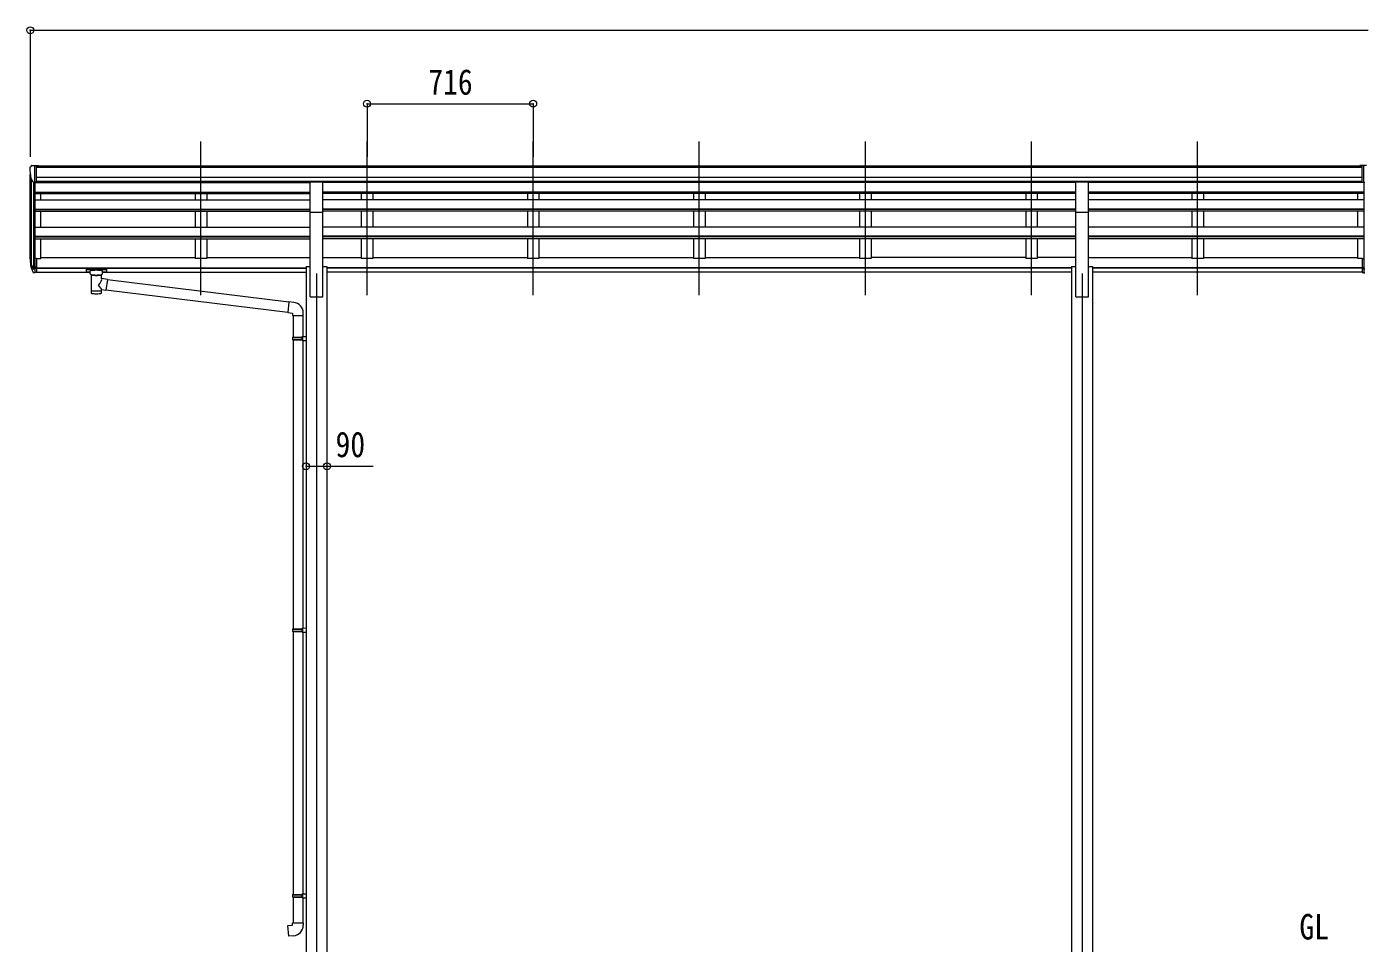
# Model space of a CAD drawing. Units: millimetres at full size, sheet at 1:30. Extents: x -8385 to 8479, y -5853 to 5787.
# Drawn here: x -241 to 5525, y -2931 to 1018 of the extents above; entities that cross this region are included whole.
import ezdxf
from ezdxf.enums import TextEntityAlignment as Align

# ---------------------------------------------------------------- set-up
doc = ezdxf.new("R2010")
doc.units = ezdxf.units.MM
doc.header["$LTSCALE"] = 30
doc.header["$PDMODE"] = 32
doc.header["$PDSIZE"] = 30
for name, color, linetype, lineweight in [('0-0_0', 7, 'Continuous', 9), ('0-1_本体', 4, 'Continuous', 9), ('0-2_部品', 7, 'Continuous', 9), ('0-8_PARTS2', 2, 'Continuous', 9), ('0-A_寸法', 6, 'Continuous', 9)]:
    doc.layers.add(name, color=color, linetype=linetype, lineweight=lineweight)
doc.styles.add('ＭＳ ゴシック', font='')
doc.styles.get('ＭＳ ゴシック').set_extended_font_data('MS Gothic')

msp = doc.modelspace()

# ---------------------------------------------------------------- linework, layer by layer
at = {"layer": '0-1_本体'}
for p, q in [((-199.37, 418.65), (5515.63, 418.65)), ((-199.37, 413.3), (5515.63, 413.3)), ((-225.87, 17.65), (-225.87, 381.9)), ((-221.59, 363.1), (-221.59, -6.61)), ((-211.87, 347.74), (-211.87, -24.61)), ((-205.87, 347.27), (-205.87, 19.82)), ((-205.87, 347.26), (980.63, 347.26)), ((-199.37, 369.77), (5515.63, 369.77)), ((-199.37, 352.1), (5515.63, 352.1)), ((980.63, 349.73), (-199.37, 349.73)), ((485.13, 349.73), (485.13, 347.26)), ((535.13, 349.73), (535.13, 347.26)), ((1035.63, 349.72), (3814.13, 349.61)), ((4280.63, 347.26), (1035.63, 347.26)), ((1201.13, 349.73), (1201.13, 347.26)), ((1251.13, 349.73), (1251.13, 347.26)), ((1917.13, 349.73), (1917.13, 347.26)), ((1967.13, 349.73), (1967.13, 347.26)), ((2633.13, 349.73), (2633.13, 347.26)), ((2683.13, 349.73), (2683.13, 347.26)), ((3349.13, 349.73), (3349.13, 347.26)), ((3399.13, 349.73), (3399.13, 347.26)), ((4280.63, 349.61), (3814.13, 349.61)), ((4065.13, 349.73), (4065.13, 347.26)), ((4115.13, 349.73), (4115.13, 347.26)), ((5515.63, 349.61), (4335.63, 349.61)), ((5522.13, 347.26), (4335.63, 347.26)), ((4781.13, 349.73), (4781.13, 347.26)), ((4831.13, 349.73), (4831.13, 347.26)), ((5522.13, 347.27), (5522.13, 19.82)), ((-205.87, 305.07), (980.63, 305.07)), ((-205.87, 303.67), (980.63, 303.67)), ((-205.87, 299.98), (980.63, 299.98)), ((-180.87, 272.74), (-180.87, 299.98)), ((485.13, 299.98), (485.13, 272.74)), ((535.13, 299.98), (535.13, 272.74)), ((4280.63, 305.07), (1035.63, 305.07)), ((4280.63, 303.67), (1035.63, 303.67)), ((4280.63, 299.98), (1035.63, 299.98)), ((1201.13, 299.98), (1201.13, 272.74)), ((1251.13, 299.98), (1251.13, 272.74)), ((1917.13, 299.98), (1917.13, 272.74)), ((1967.13, 299.98), (1967.13, 272.74)), ((2633.13, 299.98), (2633.13, 272.74)), ((2683.13, 299.98), (2683.13, 272.74)), ((3349.13, 299.98), (3349.13, 272.74)), ((3399.13, 299.98), (3399.13, 272.74)), ((4065.13, 299.98), (4065.13, 272.74)), ((4115.13, 299.98), (4115.13, 272.74)), ((5522.13, 305.07), (4335.63, 305.07)), ((5522.13, 303.67), (4335.63, 303.67)), ((5522.13, 299.98), (4335.63, 299.98)), ((4781.13, 299.98), (4781.13, 272.74)), ((4831.13, 299.98), (4831.13, 272.74)), ((5497.13, 272.74), (5497.13, 299.98)), ((-205.87, 272.74), (980.63, 272.74)), ((-205.87, 232.01), (980.63, 232.01)), ((4280.63, 272.74), (1035.63, 272.74)), ((4280.63, 232.01), (1035.63, 232.01)), ((5522.13, 272.74), (4335.63, 272.74)), ((5522.13, 232.01), (4335.63, 232.01)), ((-205.87, 230.52), (980.63, 230.52)), ((-205.87, 223.71), (980.63, 223.71)), ((-180.87, 154.22), (-180.87, 223.71)), ((485.13, 223.71), (485.13, 154.22)), ((535.13, 223.71), (535.13, 154.22)), ((980.63, -145.47), (980.63, 218.47)), ((4280.63, 230.52), (1035.63, 230.52)), ((4280.63, 223.71), (1035.63, 223.71)), ((1035.63, -145.47), (1035.63, 218.47)), ((1201.13, 223.71), (1201.13, 154.22)), ((1251.13, 223.71), (1251.13, 154.22)), ((1917.13, 223.71), (1917.13, 154.22)), ((1967.13, 223.71), (1967.13, 154.22)), ((2633.13, 223.71), (2633.13, 154.22)), ((2683.13, 223.71), (2683.13, 154.22)), ((3349.13, 223.71), (3349.13, 154.22)), ((3399.13, 223.71), (3399.13, 154.22)), ((4065.13, 223.71), (4065.13, 154.22)), ((4115.13, 223.71), (4115.13, 154.22)), ((4280.63, -145.47), (4280.63, 218.47)), ((5522.13, 230.52), (4335.63, 230.52)), ((5522.13, 223.71), (4335.63, 223.71)), ((4335.63, -145.47), (4335.63, 218.47)), ((4781.13, 223.71), (4781.13, 154.22)), ((4831.13, 223.71), (4831.13, 154.22)), ((5497.13, 154.22), (5497.13, 223.71)), ((-205.87, 154.22), (980.63, 154.22)), ((4280.63, 154.22), (1035.63, 154.22)), ((5522.13, 154.22), (4335.63, 154.22)), ((-205.87, 114.91), (980.63, 114.91)), ((-205.87, 113.43), (980.63, 113.43)), ((-205.87, 103.95), (980.63, 103.95)), ((-180.87, 19), (-180.87, 103.95)), ((485.13, 103.95), (485.13, 19)), ((535.13, 103.95), (535.13, 19)), ((4280.63, 114.91), (1035.63, 114.91)), ((4280.63, 113.43), (1035.63, 113.43)), ((4280.63, 103.95), (1035.63, 103.95)), ((1201.13, 103.95), (1201.13, 19)), ((1251.13, 103.95), (1251.13, 19)), ((1917.13, 103.95), (1917.13, 19)), ((1967.13, 103.95), (1967.13, 19)), ((2633.13, 103.95), (2633.13, 19)), ((2683.13, 103.95), (2683.13, 19)), ((3349.13, 103.95), (3349.13, 19)), ((3399.13, 103.95), (3399.13, 19)), ((4065.13, 103.95), (4065.13, 19)), ((4115.13, 103.95), (4115.13, 19)), ((5522.13, 114.91), (4335.63, 114.91)), ((5522.13, 113.43), (4335.63, 113.43)), ((5522.13, 103.95), (4335.63, 103.95)), ((4781.13, 103.95), (4781.13, 19)), ((4831.13, 103.95), (4831.13, 19)), ((5497.13, 19), (5497.13, 103.95)), ((-199.37, 19), (-180.87, 19)), ((-180.87, 23.8), (485.13, 23.8)), ((535.13, 19), (485.13, 19)), ((535.13, 23.8), (980.63, 23.8)), ((1035.63, 23.8), (1201.13, 23.8)), ((1251.13, 19), (1201.13, 19)), ((1251.13, 23.8), (1917.13, 23.8)), ((1967.13, 19), (1917.13, 19)), ((1967.13, 23.8), (2633.13, 23.8)), ((2683.13, 19), (2633.13, 19)), ((2683.13, 23.8), (3349.13, 23.8)), ((3399.13, 19), (3349.13, 19)), ((4065.13, 23.8), (3399.13, 23.8)), ((4115.13, 19), (4065.13, 19)), ((4280.63, 23.8), (4115.13, 23.8)), ((4335.63, 23.8), (4781.13, 23.8)), ((4831.13, 19), (4781.13, 19)), ((4831.13, 23.8), (5497.13, 23.8)), ((5515.63, 19), (5497.13, 19)), ((-199.37, -20.51), (962.93, -20.51)), ((-199.37, -21.89), (962.93, -21.89)), ((-199.37, -39.07), (32.13, -39.07)), ((86.13, -39.07), (962.93, -39.07)), ((962.93, -15.47), (980.63, -15.47)), ((962.93, -15.47), (962.93, -3495.47)), ((1035.63, -15.47), (1053.33, -15.47)), ((1053.33, -15.47), (1053.33, -3495.47)), ((4262.93, -20.51), (1053.33, -20.51)), ((4262.93, -21.89), (1053.33, -21.89)), ((4262.93, -39.07), (1053.33, -39.07)), ((4262.93, -15.47), (4280.63, -15.47)), ((4262.93, -15.47), (4262.93, -3495.47)), ((4335.63, -15.47), (4353.33, -15.47)), ((4353.33, -15.47), (4353.33, -3495.47)), ((5515.63, -20.51), (4353.33, -20.51)), ((5515.63, -21.89), (4353.33, -21.89)), ((5515.63, -39.07), (4353.33, -39.07)), ((980.63, -145.47), (1035.63, -145.47)), ((4280.63, -145.47), (4335.63, -145.47))]:
    msp.add_line(p, q, dxfattribs=at)
at = {"layer": '0-2_部品'}
for p, q in [((-227.87, 410.88), (-227.87, 410.25)), ((-220.96, 419.68), (-225.03, 413.88)), ((-217.87, 420.25), (-220.2, 420.11)), ((-217.87, 420.25), (-199.37, 420.25)), ((-205.87, 347.27), (-205.87, 420.25)), ((-199.37, 420.25), (-189.37, 420.16)), ((-199.37, 348.27), (-199.37, 420.25)), ((-189.37, 418.65), (-189.37, 420.16)), ((5515.63, 420.25), (5505.63, 420.16)), ((5505.63, 418.65), (5505.63, 420.16)), ((5515.63, 348.27), (5515.63, 420.25)), ((5534.13, 420.25), (5515.63, 420.25)), ((5522.13, 347.27), (5522.13, 420.25)), ((-213.49, 349.08), (-222.77, 365.15)), ((-205.87, 347.27), (-211.08, 347.59)), ((-199.37, 348.27), (-205.87, 348.27)), ((980.63, 350.38), (1035.63, 350.38)), ((980.63, 218.31), (980.63, 350.38)), ((1035.63, 218.31), (1035.63, 350.38)), ((4280.63, 350.38), (4335.63, 350.38)), ((4280.63, 218.31), (4280.63, 350.38)), ((4335.63, 218.31), (4335.63, 350.38)), ((5515.63, 348.27), (5522.13, 348.27)), ((5522.13, 347.27), (5527.34, 347.59)), ((980.63, 218.31), (1035.63, 218.31)), ((4280.63, 218.31), (4335.63, 218.31)), ((-205.87, 19.82), (-205.87, -42.06)), ((-199.37, 19.82), (-205.87, 19.82)), ((-199.37, 19.82), (-199.37, -41.24)), ((5515.63, 19.82), (5515.63, -41.24)), ((5515.63, 19.82), (5522.13, 19.82)), ((5522.13, 19.82), (5522.13, -42.06)), ((-223.48, -6.22), (-213.31, -25.39)), ((-212.3, -24.14), (-222.06, -5.72)), ((-220.89, -23.07), (-213.31, -40.56)), ((-205.87, -24.89), (-211, -24.89)), ((-205.87, -26.89), (-210.71, -26.89)), ((-205.87, -42.06), (-210.71, -42.06)), ((-199.37, -18.49), (-205.87, -18.49)), ((-199.37, -23.89), (-205.87, -23.89)), ((-199.37, -41.24), (-205.87, -41.24)), ((15.63, -26.95), (15.63, -37.71)), ((15.63, -27.14), (15.63, -28.68)), ((17.63, -26.29), (100.63, -26.29)), ((17.63, -28.47), (100.63, -28.47)), ((17.63, -38.38), (32.13, -38.38)), ((32.13, -45.18), (32.13, -34.91)), ((36.23, -49.68), (36.21, -129.98)), ((82.03, -67.26), (82.03, -49.67)), ((86.13, -45.18), (86.13, -34.91)), ((86.13, -38.38), (100.63, -38.38)), ((102.63, -26.95), (102.63, -37.71)), ((5515.63, -18.49), (5522.13, -18.49)), ((5515.63, -23.89), (5522.13, -23.89)), ((5515.63, -41.24), (5522.13, -41.24)), ((5522.13, -24.89), (5527.27, -24.89)), ((5522.13, -26.89), (5526.98, -26.89)), ((5522.13, -42.06), (5526.98, -42.06)), ((107.25, -71.16), (82.03, -67.25)), ((82.05, -129.98), (82.03, -113.35)), ((82.03, -113.6), (100.23, -116.42)), ((107.25, -71.16), (100.23, -116.42)), ((107.25, -71.16), (889.02, -167.96)), ((885.01, -213.79), (100.23, -116.42)), ((909.85, -169.78), (889.02, -167.96)), ((904.93, -225.53), (950.93, -225.53)), ((906.93, -225.53), (906.93, -319.53)), ((948.93, -225.53), (948.93, -316.97)), ((950.93, -225.53), (950.93, -214.61)), ((904.93, -321.53), (905.93, -319.53)), ((904.93, -321.53), (948.93, -321.53)), ((904.93, -321.53), (904.93, -329.53)), ((904.93, -329.53), (948.93, -329.53)), ((904.93, -329.53), (905.93, -331.53)), ((905.93, -319.53), (948.93, -319.53)), ((905.93, -331.53), (948.93, -331.53)), ((906.93, -331.53), (906.93, -1575.72)), ((944.45, -321.53), (944.02, -319.53)), ((946.93, -317.03), (962.93, -316.56)), ((946.93, -319.03), (946.93, -317.03)), ((946.93, -319.03), (948.93, -319.03)), ((946.93, -334.03), (946.93, -332.03)), ((946.93, -334.03), (962.93, -334.5)), ((948.93, -334.09), (948.93, -1573.16)), ((962.93, -316.56), (962.93, -334.5)), ((904.93, -1577.72), (905.93, -1575.72)), ((904.93, -1577.72), (948.93, -1577.72)), ((904.93, -1577.72), (904.93, -1585.72)), ((904.93, -1585.72), (948.93, -1585.72)), ((904.93, -1585.72), (905.93, -1587.72)), ((905.93, -1575.72), (948.93, -1575.72)), ((905.93, -1587.72), (948.93, -1587.72)), ((906.93, -1587.72), (906.93, -2720.88)), ((944.45, -1577.72), (944.02, -1575.72)), ((946.93, -1573.22), (962.93, -1572.75)), ((946.93, -1575.22), (946.93, -1573.22)), ((946.93, -1575.22), (948.93, -1575.22)), ((946.93, -1590.22), (946.93, -1588.22)), ((946.93, -1590.22), (962.93, -1590.69)), ((948.93, -1590.28), (948.93, -2718.32)), ((962.93, -1572.75), (962.93, -1590.69)), ((904.93, -2722.88), (905.93, -2720.88)), ((904.93, -2722.88), (948.93, -2722.88)), ((904.93, -2722.88), (904.93, -2730.88)), ((904.93, -2730.88), (948.93, -2730.88)), ((904.93, -2730.88), (905.93, -2732.88)), ((905.93, -2720.88), (948.93, -2720.88)), ((905.93, -2732.88), (948.93, -2732.88)), ((906.93, -2732.88), (906.93, -2842.88)), ((944.45, -2722.88), (944.02, -2720.88)), ((946.93, -2718.38), (962.93, -2717.91)), ((946.93, -2720.38), (946.93, -2718.38)), ((946.93, -2720.38), (948.93, -2720.38)), ((946.93, -2735.38), (946.93, -2733.38)), ((946.93, -2735.38), (962.93, -2735.85)), ((948.93, -2735.44), (948.93, -2842.88)), ((962.93, -2717.91), (962.93, -2735.85)), ((904.93, -2842.88), (950.93, -2842.88)), ((904.93, -2852.88), (904.93, -2842.88)), ((950.93, -2842.88), (950.93, -2853.79))]:
    msp.add_line(p, q, dxfattribs=at)
for points in [[(15.63, -26.95), (15.67, -26.76), (15.75, -26.62), (15.85, -26.53), (15.95, -26.47), (16.07, -26.42), (16.37, -26.36), (16.86, -26.31), (17.4, -26.29), (17.63, -26.29)], [(15.63, -37.71), (15.67, -37.91), (15.75, -38.04), (15.85, -38.14), (15.95, -38.2), (16.07, -38.24), (16.37, -38.31), (16.86, -38.35), (17.4, -38.37), (17.63, -38.38)], [(32.17, -45.13), (32.15, -45.48), (32.39, -46.44), (32.91, -47.32), (33.72, -48.16), (34.83, -48.96), (36.23, -49.68)], [(82.03, -49.67), (82.26, -49.58), (83.62, -48.84), (84.73, -48), (85.49, -47.13), (85.95, -46.23), (86.12, -45.34)], [(100.63, -26.29), (100.98, -26.29), (101.51, -26.32), (101.96, -26.37), (102.27, -26.45), (102.44, -26.54), (102.56, -26.68), (102.62, -26.86), (102.63, -26.95)], [(100.63, -38.38), (100.98, -38.37), (101.51, -38.35), (101.96, -38.3), (102.27, -38.22), (102.44, -38.12), (102.56, -37.98), (102.62, -37.8), (102.63, -37.71)], [(889.02, -167.96), (885.01, -213.79), (904.93, -215.53), (904.93, -225.53)], [(944.45, -321.53), (944.45, -329.53), (944.02, -331.53)], [(946.93, -332.03), (948.93, -332.03), (948.93, -319.03)], [(944.45, -1577.72), (944.45, -1585.72), (944.02, -1587.72)], [(946.93, -1588.22), (948.93, -1588.22), (948.93, -1575.22)], [(944.45, -2722.88), (944.45, -2730.88), (944.02, -2732.88)], [(946.93, -2733.38), (948.93, -2733.38), (948.93, -2720.38)], [(909.85, -2898.62), (889.02, -2900.45), (885.01, -2854.62), (904.93, -2852.88)]]:
    msp.add_lwpolyline(points, dxfattribs=at)
for centre, radius, start, end in [((-224.87, 410.88), 3, 93, 180), ((-25.87, 410.25), 202, 180, 192.90261), ((-220.14, 419.11), 1, 93.5, 145), ((-210.89, 350.58), 3, 210, 266.5), ((-137.21, 15.95), 89.07, 174.49576, 194.41188), ((-137.92, 20.23), 88.05, 177.22392, 197.21071), ((-92.65, 13.01), 133.22, 183.27987, 195.71302), ((-210.71, -23.89), 3, 210, 270), ((-210.71, -39.06), 3, 210, 270), ((-211, -23.39), 1.5, 210, 270), ((905.93, -214.61), 45, 0, 85), ((905.93, -2853.79), 45, 275, 0)]:
    msp.add_arc(centre, radius, start, end, dxfattribs=at)
for centre, major_axis, ratio, start_param, end_param in [((17.63, -28.68), (2, 0), 0.109601, 1.5707963, 3.1415927), ((59.13, -34.91), (27, 0), 0.122176, 6.2831853, 9.424778), ((59.14, -50.14), (-22.91, 0.42), 0.072511, 0.0008029, 1.5715993), ((59.14, -51.76), (-22.91, 0.42), 0.072511, 0.0008029, 1.5715993), ((59.12, -50.14), (22.92, 0.42), 0.07247, 4.71158, 6.2823764), ((59.12, -51.76), (22.92, 0.42), 0.07247, 4.71158, 6.2823764), ((70.13, -45.18), (16, 0), 0.361356, 6.2636979, 6.2831853), ((100.63, -28.68), (2, 0), 0.109601, 0, 1.5707963), ((59.13, -93.8), (-22.81, -26.62), 0.234429, 1.6855472, 3.1268519), ((61.69, -91.15), (20.32, -22.25), 0.045535, 0.0389954, 1.3075346), ((59.13, -129.98), (22.92, 0), 0.101955, 3.1415499, 6.2833984), ((59.13, -117.53), (22.91, 0), 0.122865, 3.1415927, 6.2831853)]:
    msp.add_ellipse(centre, major_axis=major_axis, ratio=ratio, start_param=start_param, end_param=end_param, dxfattribs=at)
at = {"layer": '0-8_PARTS2'}
for p, q in [((510.13, -139.27), (510.13, 523.26)), ((1226.13, -139.27), (1226.13, 523.26)), ((1942.13, -139.27), (1942.13, 523.26)), ((2658.13, -139.27), (2658.13, 523.26)), ((3374.13, -139.27), (3374.13, 523.26)), ((4090.13, -139.27), (4090.13, 523.26)), ((4806.13, -139.27), (4806.13, 523.26)), ((1008.13, -45.47), (1008.13, -3595.47)), ((4308.13, -45.47), (4308.13, -3595.47))]:
    msp.add_line(p, q, dxfattribs=at)
at = {"layer": '0-A_寸法'}
for p, q in [((-225.87, 1002.89), (5542.13, 1002.89)), ((-225.87, 1002.89), (-225.87, 457.26)), ((1226.13, 686.27), (1226.13, 457.26)), ((1226.13, 686.27), (1942.13, 686.27)), ((1942.13, 686.27), (1942.13, 457.26)), ((962.93, -875.65), (1052.93, -875.65)), ((1052.93, -875.65), (1252.93, -875.65))]:
    msp.add_line(p, q, dxfattribs=at)
for p in [(-225.87, 1002.89), (1226.13, 686.27), (1942.13, 686.27), (962.93, -875.65), (1052.93, -875.65)]:
    msp.add_point(p, dxfattribs=at)

# ---------------------------------------------------------------- texts
at = {"layer": '0-0_0', "style": 'ＭＳ ゴシック', "width": 0.85}
msp.add_text('GL', height=110, dxfattribs=at).set_placement((5245.09, -2947.91), align=Align.BOTTOM_LEFT)
at = {"layer": '0-A_寸法', "color": 7, "style": 'ＭＳ ゴシック', "width": 0.85}
for s, p in [('716', (1490.38, 692.27)), ('90', (1090.43, -869.65))]:
    msp.add_text(s, height=110, dxfattribs=at).set_placement(p, align=Align.BOTTOM_LEFT)

doc.saveas('drawing.dxf')
